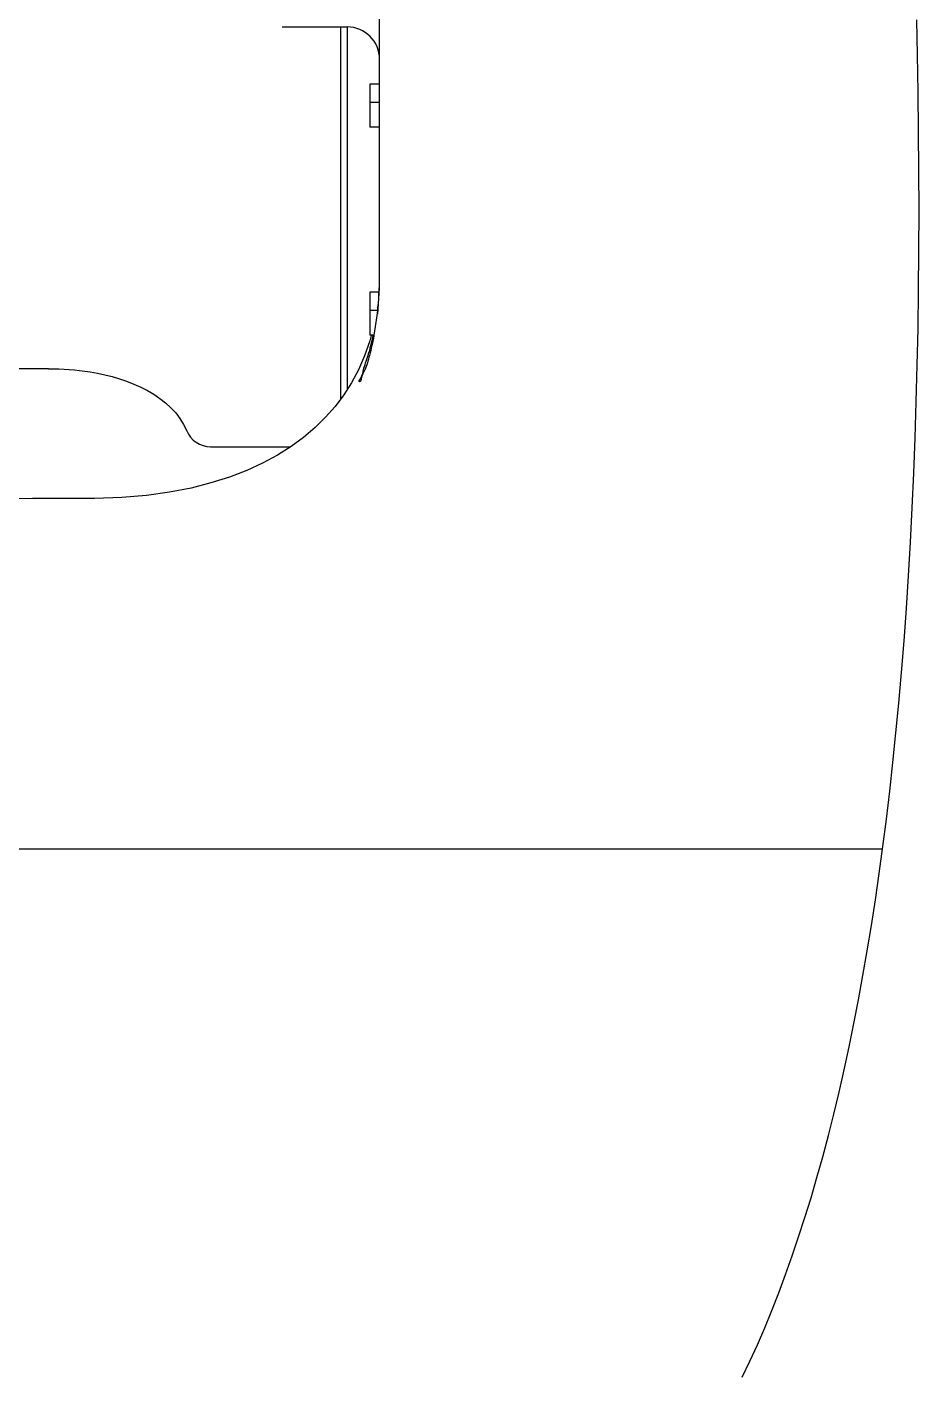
# Model space of a CAD drawing. Header units: millimetres. Extents: x 5828 to 6704, y 123 to 421.
# Drawn here: x 6353.76 to 6360.63, y 234.63 to 245.01 of the extents above; entities that cross this region are included whole.
import ezdxf

# ---------------------------------------------------------------- set-up
doc = ezdxf.new("R2010")
doc.units = ezdxf.units.MM
doc.layers.add('外形图', color=7, linetype='Continuous')

msp = doc.modelspace()

# ---------------------------------------------------------------- linework, layer by layer
at = {"layer": '外形图', "linetype": 'Continuous'}
for p, q in [((6356.4788, 243.1196), (6356.4788, 251.7102)), ((6355.7288, 245.0099), (6356.2288, 245.0099)), ((6356.1788, 245.0099), (6356.1788, 242.1438)), ((6356.2288, 245.0099), (6356.2288, 242.2161)), ((6356.4788, 244.5691), (6356.4038, 244.5691)), ((6356.4038, 244.5691), (6356.4038, 244.4289)), ((6356.4788, 244.4289), (6356.4038, 244.4289)), ((6356.4038, 244.4289), (6356.4038, 244.2389)), ((6356.4788, 244.2389), (6356.4038, 244.2389)), ((6356.4741, 242.9665), (6356.4038, 242.9665)), ((6356.4038, 242.9665), (6356.4038, 242.8263)), ((6356.4637, 242.8263), (6356.4038, 242.8263)), ((6356.4038, 242.8263), (6356.4038, 242.6363)), ((6356.4142, 242.6336), (6356.4035, 242.5928)), ((6356.4363, 242.6363), (6356.4038, 242.6363)), ((6353.9288, 242.3777), (6346.6288, 242.3777)), ((6355.1776, 241.7777), (6355.7939, 241.7777)), ((6360.3527, 238.6777), (6345.5288, 238.6777))]:
    msp.add_line(p, q, dxfattribs=at)
for points in [[(6359.2727, 234.6113), (6359.3316, 234.735), (6359.3892, 234.8619), (6359.4453, 234.9922), (6359.5002, 235.1257), (6359.5537, 235.2624), (6359.6059, 235.4026), (6359.6568, 235.5457), (6359.7064, 235.6918), (6359.7547, 235.8414), (6359.8018, 235.9942), (6359.8475, 236.1501), (6359.8921, 236.3095), (6359.9353, 236.4721), (6359.9771, 236.6378), (6360.0178, 236.8071), (6360.0572, 236.9799), (6360.0952, 237.1557), (6360.1321, 237.3354), (6360.1677, 237.5186), (6360.202, 237.7049), (6360.2352, 237.8955), (6360.2671, 238.0901), (6360.2978, 238.2885), (6360.3273, 238.4912), (6360.3556, 238.6984), (6360.3826, 238.9097), (6360.4084, 239.1253), (6360.433, 239.3465), (6360.4564, 239.5731), (6360.4783, 239.8034), (6360.499, 240.0395), (6360.5184, 240.2828), (6360.5364, 240.531), (6360.5529, 240.7836), (6360.568, 241.042), (6360.5816, 241.3063), (6360.5936, 241.5739), (6360.6041, 241.845), (6360.613, 242.1229), (6360.6204, 242.4043), (6360.6261, 242.6883), (6360.6303, 242.9814), (6360.633, 243.2866), (6360.6339, 243.5963), (6360.6331, 243.9026), (6360.6307, 244.2072), (6360.627, 244.5085), (6360.6221, 244.7956), (6360.6165, 245.0658)], [(6356.4035, 242.5928), (6356.3633, 242.4765), (6356.3164, 242.3693)], [(6356.3164, 242.3693), (6356.2635, 242.2704), (6356.2033, 242.1764), (6356.1361, 242.0874), (6356.0627, 242.0041), (6355.9815, 241.9247), (6355.8926, 241.8495), (6355.7965, 241.7793), (6355.6914, 241.713), (6355.5774, 241.6514), (6355.4552, 241.595), (6355.3223, 241.5436), (6355.1799, 241.4982), (6355.0277, 241.4593), (6354.8616, 241.4267), (6354.6838, 241.4021), (6354.4937, 241.3863), (6354.2826, 241.3788), (6354.0546, 241.3775), (6353.8058, 241.3773), (6353.5158, 241.376)]]:
    msp.add_lwpolyline(points, dxfattribs=at)
for centre, radius, start, end in [((6356.2288, 244.7599), 0.25, 0, 90), ((6352.6722, 243.1169), 3.8066, 355.17987, 0.04095), ((6353.6198, 243.1163), 2.859, 354.64313, 0.06756), ((6353.9645, 243.0867), 2.513, 352.73306, 354.58127), ((6354.2118, 243.0536), 2.2635, 349.3647, 352.7704), ((6354.308, 243.0828), 2.1683, 347.97767, 348.10998), ((6354.4147, 243.0173), 2.0574, 349.16575, 349.31786), ((6355.1776, 241.9777), 0.2, 202.63752, 270)]:
    msp.add_arc(centre, radius, start, end, dxfattribs=at)
for points, knots in [([(6356.3249, 242.2777), (6356.3168, 242.2777), (6356.3503, 242.3281), (6356.3527, 242.3764), (6356.3997, 242.4962), (6356.418, 242.5807), (6356.4287, 242.6311)], [0, 0, 0, 0, 0.0659052, 0.2640288, 0.580787, 1, 1, 1, 1]), ([(6356.4354, 242.6305), (6356.4258, 242.5801), (6356.4042, 242.4948), (6356.374, 242.3768), (6356.3395, 242.325), (6356.3337, 242.2777), (6356.3249, 242.2777)], [0, 0, 0, 0, 0.4149319, 0.7292132, 0.9286894, 1, 1, 1, 1]), ([(6353.9288, 242.3777), (6354.0358, 242.3777), (6354.4218, 242.3564), (6354.8812, 242.1688), (6354.993, 241.9007)], [0, 0, 0, 0, 0.2692848, 1, 1, 1, 1])]:
    msp.add_open_spline(points, degree=3, knots=knots, dxfattribs=at)

doc.saveas('drawing.dxf')
